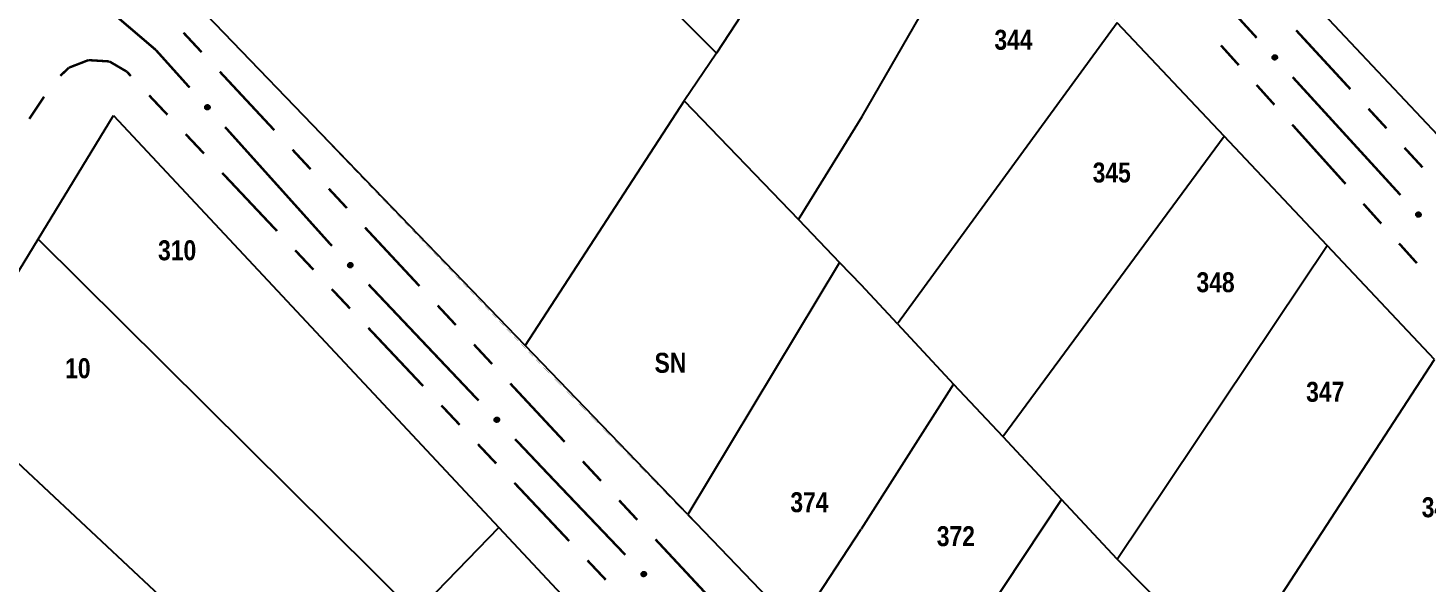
# Model space of a CAD drawing. Extents: x 201549 to 203722, y 4857623 to 4859778.
# Drawn here: x 202256 to 202361.1, y 4859171.8 to 4859213.5 of the extents above; entities that cross this region are included whole.
import ezdxf
from ezdxf.enums import TextEntityAlignment as Align

# ---------------------------------------------------------------- set-up
doc = ezdxf.new("R2010")
doc.units = 0
doc.header["$LTSCALE"] = 1.5
doc.header["$MEASUREMENT"] = 0
for name, color, linetype in [('CD-MALHA-LOTES', 40, 'CONTINUOUS'), ('RU-QUADRAS', 6, 'CONTINUOUS'), ('SV-EIXO-RUA-N-PAV', 6, 'CONTINUOUS'), ('SV-RUA-NAO-PAV-S-GUIA-C-GUIA', 7, 'CONTINUOUS'), ('Th_NmrPort', 1, 'CONTINUOUS')]:
    doc.layers.add(name, color=color, linetype=linetype)
doc.styles.get("Standard").update_dxf_attribs({"font": 'swisscbo.ttf'})

msp = doc.modelspace()

# ---------------------------------------------------------------- linework, layer by layer
at = {"layer": 'CD-MALHA-LOTES', "linetype": 'Continuous'}
for p, q in [((202307.7, 4859211.63), (202279.16, 4859240.23)), ((202334.25, 4859234.84), (202363.08, 4859204.2)), ((202318.64, 4859206.88), (202328.42, 4859223.86)), ((202314.77, 4859222.44), (202307.7, 4859211.63)), ((202293.33, 4859189.67), (202265.91, 4859218.13)), ((202337.81, 4859213.9), (202321.31, 4859191.29)), ((202345.83, 4859205.4), (202337.81, 4859213.9)), ((202307.7, 4859211.63), (202305.26, 4859208.06)), ((202305.26, 4859208.06), (202293.33, 4859189.67)), ((202305.26, 4859208.06), (202313.85, 4859199.14)), ((202256.74, 4859197.67), (202262.39, 4859206.94)), ((202262.39, 4859206.94), (202291.35, 4859176)), ((202313.85, 4859199.14), (202318.64, 4859206.88)), ((202329.2, 4859182.83), (202345.83, 4859205.4)), ((202353.58, 4859197.18), (202345.83, 4859205.4)), ((202313.85, 4859199.14), (202316.95, 4859195.91)), ((202249.65, 4859186.05), (202256.74, 4859197.67)), ((202256.74, 4859197.67), (202285.09, 4859169.55)), ((202337.79, 4859173.63), (202353.58, 4859197.18)), ((202361.65, 4859188.62), (202353.58, 4859197.18)), ((202316.95, 4859195.91), (202305.55, 4859176.99)), ((202316.95, 4859195.91), (202318.56, 4859194.24)), ((202321.31, 4859191.29), (202318.56, 4859194.24)), ((202321.31, 4859191.29), (202325.51, 4859186.78)), ((202305.55, 4859176.99), (202293.33, 4859189.67)), ((202346.29, 4859165.06), (202361.65, 4859188.62)), ((202325.51, 4859186.78), (202318.56, 4859175.89)), ((202325.51, 4859186.78), (202329.2, 4859182.83)), ((202249.65, 4859186.05), (202276.63, 4859160.83)), ((202329.2, 4859182.83), (202333.61, 4859178.1)), ((202333.61, 4859178.1), (202321.8, 4859160.31)), ((202337.79, 4859173.63), (202333.61, 4859178.1)), ((202305.55, 4859176.99), (202313.72, 4859168.5)), ((202291.35, 4859176), (202285.09, 4859169.55)), ((202291.35, 4859176), (202305.5, 4859160.89)), ((202313.72, 4859168.5), (202318.56, 4859175.89)), ((202342.25, 4859169.13), (202337.79, 4859173.63))]:
    msp.add_line(p, q, dxfattribs=at)
at = {"layer": 'RU-QUADRAS', "linetype": 'Continuous'}
for points in [[(202334.2, 4859336.31, 0.01, 0.01, 0), (202359.63, 4859380.78, 0.01, 0.01, 0), (202431.07, 4859305.95, 0.01, 0.01, 0), (202473.24, 4859258.37, 0.01, 0.01, 0), (202504.96, 4859225.34, 0.01, 0.01, 0), (202609.09, 4859113.89, 0.01, 0.01, 0), (202649.91, 4859068.53, 0.01, 0.01, 0), (202690.97, 4859026.08, 0.01, 0.01, 0), (202707.86, 4859007.86, 0.01, 0.01, 0), (202732.76, 4858982.37, 0.01, 0.01, 0), (202786.51, 4858923.72, 0.01, 0.01, 0), (202817.55, 4858891.17, 0.01, 0.01, 0), (202785.28, 4858854.63, 0.01, 0.01, 0), (202645.57, 4859005.19, 0.01, 0.01, 0), (202637.52, 4859012.98, 0.01, 0.01, 0), (202489.97, 4859168.83, 0.01, 0.01, 0), (202473.82, 4859188.57, 0.01, 0.01, 0.0163932161), (202447.13, 4859214.72, 0.01, 0.01, -0.0030039758)], [(202296.66, 4859272.06, 0.01, 0.01, 0), (202301.08, 4859280.82, 0.01, 0.01, 0), (202327.6, 4859326.37, 0.01, 0.01, 0), (202458, 4859190.14, 0.01, 0.01, 0), (202492.25, 4859148.12, 0.01, 0.01, 0), (202461.35, 4859098.41, 0.01, 0.01, 0), (202440.06, 4859120.37, 0.01, 0.01, 0), (202413.97, 4859149.89, 0.01, 0.01, 0), (202334.25, 4859234.84, 0.01, 0.01, 0), (202328.48, 4859239.81, 0.01, 0.01, 0), (202318.59, 4859250.54, 0.01, 0.01, 0)], [(202265.91, 4859218.13, 0.01, 0.01, 0), (202292.39, 4859262.27, 0.01, 0.01, 0), (202369.63, 4859180.15, 0.01, 0.01, 0), (202385.56, 4859161.94, 0.01, 0.01, 0.0060006504), (202456.87, 4859087.81, 0.01, 0.01, 0), (202430.97, 4859042.65, 0.01, 0.01, 0), (202353.28, 4859128.37, 0.01, 0.01, -0.0065186027)], [(202235.76, 4859163.26, 0.01, 0.01, 0), (202262.39, 4859206.94, 0.01, 0.01, 0.0046157096), (202425.84, 4859034.45, 0.01, 0.01, 0), (202399.09, 4858988.36, 0.01, 0.01, -0.0031617003), (202288.74, 4859106.89, 0.01, 0.01, 0)]]:
    msp.add_lwpolyline(points, format="xyseb", close=True, dxfattribs=at)
at = {"layer": 'SV-EIXO-RUA-N-PAV', "const_width": 0.18}
for points in [[(202340.184478, 4859221.637936), (202348.283388, 4859212.783127)], [(202259.334722, 4859217.198478), (202265.421394, 4859212.006905)], [(202259.334722, 4859217.198478), (202265.421394, 4859212.006905)], [(202265.421394, 4859212.006905), (202265.577015, 4859211.87417)], [(202265.421394, 4859212.006905), (202265.577015, 4859211.87417)], [(202265.577015, 4859211.87417), (202268.114069, 4859209.05125)], [(202265.577015, 4859211.87417), (202268.114069, 4859209.05125)], [(202350.983025, 4859209.831524), (202359.081936, 4859200.976715)], [(202270.787847, 4859206.076202), (202278.140735, 4859197.894819)], [(202270.787847, 4859206.076202), (202278.140735, 4859197.894819)], [(202278.140735, 4859197.894819), (202278.612389, 4859197.370021)], [(202278.140735, 4859197.894819), (202278.612389, 4859197.370021)], [(202278.612389, 4859197.370021), (202278.814923, 4859197.156358)], [(202278.612389, 4859197.370021), (202278.814923, 4859197.156358)], [(202281.566741, 4859194.253342), (202289.822192, 4859185.544294)], [(202281.566741, 4859194.253342), (202289.822192, 4859185.544294)], [(202292.57401, 4859182.641278), (202294.637873, 4859180.464016)], [(202292.57401, 4859182.641278), (202294.637873, 4859180.464016)], [(202294.637873, 4859180.464016), (202295.3197, 4859179.744726)], [(202294.637873, 4859180.464016), (202295.3197, 4859179.744726)], [(202295.3197, 4859179.744726), (202300.849655, 4859173.951439)], [(202295.3197, 4859179.744726), (202300.849655, 4859173.951439)]]:
    msp.add_lwpolyline(points, dxfattribs=at)
at = {"layer": 'SV-EIXO-RUA-N-PAV'}
for points in [[(202349.617464, 4859211.487642), (202349.66635, 4859211.486156), (202349.708061, 4859211.474882), (202349.740144, 4859211.455467), (202349.764021, 4859211.430917), (202349.785619, 4859211.40305), (202349.801196, 4859211.37015), (202349.810397, 4859211.329805), (202349.80925, 4859211.280756), (202349.794893, 4859211.238786), (202349.777541, 4859211.206314), (202349.753376, 4859211.179942), (202349.725953, 4859211.159414), (202349.691243, 4859211.144363), (202349.650267, 4859211.135439), (202349.600973, 4859211.137785), (202349.560157, 4859211.149118), (202349.529618, 4859211.168713), (202349.50326, 4859211.193175), (202349.48155, 4859211.221889), (202349.466446, 4859211.254272), (202349.457534, 4859211.295546), (202349.460495, 4859211.344167), (202349.471333, 4859211.385006), (202349.490494, 4859211.415812), (202349.515161, 4859211.44122), (202349.542848, 4859211.463223), (202349.575268, 4859211.480258), (202349.617464, 4859211.487642)], [(202269.436789, 4859207.744173), (202269.48566, 4859207.74226), (202269.527271, 4859207.730623), (202269.559183, 4859207.710928), (202269.582845, 4859207.686171), (202269.6042, 4859207.658117), (202269.619489, 4859207.625082), (202269.628337, 4859207.584659), (202269.626763, 4859207.535621), (202269.61204, 4859207.493778), (202269.594405, 4859207.461458), (202269.570011, 4859207.435299), (202269.54241, 4859207.415011), (202269.50757, 4859207.400264), (202269.466517, 4859207.391697), (202269.417246, 4859207.394473), (202269.37653, 4859207.406162), (202269.346163, 4859207.426022), (202269.32002, 4859207.450714), (202269.298562, 4859207.479616), (202269.28374, 4859207.51213), (202269.275189, 4859207.553479), (202269.278574, 4859207.602074), (202269.289768, 4859207.642816), (202269.309197, 4859207.673454), (202269.334085, 4859207.698645), (202269.361963, 4859207.720406), (202269.39453, 4859207.737158), (202269.436789, 4859207.744173)], [(202269.436789, 4859207.744173), (202269.48566, 4859207.74226), (202269.527271, 4859207.730623), (202269.559183, 4859207.710928), (202269.582845, 4859207.686171), (202269.6042, 4859207.658117), (202269.619489, 4859207.625082), (202269.628337, 4859207.584659), (202269.626763, 4859207.535621), (202269.61204, 4859207.493778), (202269.594405, 4859207.461458), (202269.570011, 4859207.435299), (202269.54241, 4859207.415011), (202269.50757, 4859207.400264), (202269.466517, 4859207.391697), (202269.417246, 4859207.394473), (202269.37653, 4859207.406162), (202269.346163, 4859207.426022), (202269.32002, 4859207.450714), (202269.298562, 4859207.479616), (202269.28374, 4859207.51213), (202269.275189, 4859207.553479), (202269.278574, 4859207.602074), (202269.289768, 4859207.642816), (202269.309197, 4859207.673454), (202269.334085, 4859207.698645), (202269.361963, 4859207.720406), (202269.39453, 4859207.737158), (202269.436789, 4859207.744173)], [(202360.416012, 4859199.68123), (202360.464897, 4859199.679744), (202360.506609, 4859199.66847), (202360.538691, 4859199.649054), (202360.562568, 4859199.624505), (202360.584167, 4859199.596638), (202360.599744, 4859199.563738), (202360.608945, 4859199.523393), (202360.607798, 4859199.474344), (202360.593441, 4859199.432374), (202360.576089, 4859199.399901), (202360.551923, 4859199.37353), (202360.524501, 4859199.353002), (202360.489791, 4859199.337951), (202360.448814, 4859199.329027), (202360.399521, 4859199.331373), (202360.358704, 4859199.342706), (202360.328165, 4859199.362301), (202360.301807, 4859199.386763), (202360.280098, 4859199.415477), (202360.264993, 4859199.44786), (202360.256082, 4859199.489133), (202360.259042, 4859199.537755), (202360.269881, 4859199.578594), (202360.289041, 4859199.6094), (202360.313709, 4859199.634808), (202360.341396, 4859199.656811), (202360.373815, 4859199.673846), (202360.416012, 4859199.68123)], [(202280.171878, 4859195.884857), (202280.220782, 4859195.884243), (202280.262688, 4859195.873715), (202280.295112, 4859195.854874), (202280.319422, 4859195.830754), (202280.341514, 4859195.803276), (202280.357675, 4859195.770659), (202280.367593, 4859195.730485), (202280.367321, 4859195.681423), (202280.353715, 4859195.639203), (202280.336944, 4859195.606427), (202280.313252, 4859195.579629), (202280.2862, 4859195.558615), (202280.251764, 4859195.542948), (202280.210953, 4859195.533295), (202280.161626, 4859195.534762), (202280.120614, 4859195.545366), (202280.08973, 4859195.564413), (202280.06294, 4859195.588402), (202280.040722, 4859195.616724), (202280.025043, 4859195.648833), (202280.015397, 4859195.689941), (202280.017491, 4859195.738608), (202280.027599, 4859195.779633), (202280.046208, 4859195.810776), (202280.070419, 4859195.836619), (202280.097709, 4859195.859112), (202280.12982, 4859195.876723), (202280.171878, 4859195.884857)], [(202280.171878, 4859195.884857), (202280.220782, 4859195.884243), (202280.262688, 4859195.873715), (202280.295112, 4859195.854874), (202280.319422, 4859195.830754), (202280.341514, 4859195.803276), (202280.357675, 4859195.770659), (202280.367593, 4859195.730485), (202280.367321, 4859195.681423), (202280.353715, 4859195.639203), (202280.336944, 4859195.606427), (202280.313252, 4859195.579629), (202280.2862, 4859195.558615), (202280.251764, 4859195.542948), (202280.210953, 4859195.533295), (202280.161626, 4859195.534762), (202280.120614, 4859195.545366), (202280.08973, 4859195.564413), (202280.06294, 4859195.588402), (202280.040722, 4859195.616724), (202280.025043, 4859195.648833), (202280.015397, 4859195.689941), (202280.017491, 4859195.738608), (202280.027599, 4859195.779633), (202280.046208, 4859195.810776), (202280.070419, 4859195.836619), (202280.097709, 4859195.859112), (202280.12982, 4859195.876723), (202280.171878, 4859195.884857)], [(202291.179147, 4859184.272793), (202291.228051, 4859184.272179), (202291.269957, 4859184.261651), (202291.302381, 4859184.24281), (202291.326691, 4859184.21869), (202291.348783, 4859184.191212), (202291.364944, 4859184.158595), (202291.374862, 4859184.118421), (202291.37459, 4859184.069358), (202291.360984, 4859184.027139), (202291.344213, 4859183.994363), (202291.320521, 4859183.967565), (202291.293469, 4859183.946551), (202291.259033, 4859183.930884), (202291.218222, 4859183.921231), (202291.168895, 4859183.922698), (202291.127882, 4859183.933302), (202291.096999, 4859183.952349), (202291.070209, 4859183.976338), (202291.047991, 4859184.00466), (202291.032312, 4859184.036769), (202291.022666, 4859184.077877), (202291.02476, 4859184.126544), (202291.034868, 4859184.167569), (202291.053477, 4859184.198712), (202291.077688, 4859184.224555), (202291.104978, 4859184.247048), (202291.137089, 4859184.264659), (202291.179147, 4859184.272793)], [(202291.179147, 4859184.272793), (202291.228051, 4859184.272179), (202291.269957, 4859184.261651), (202291.302381, 4859184.24281), (202291.326691, 4859184.21869), (202291.348783, 4859184.191212), (202291.364944, 4859184.158595), (202291.374862, 4859184.118421), (202291.37459, 4859184.069358), (202291.360984, 4859184.027139), (202291.344213, 4859183.994363), (202291.320521, 4859183.967565), (202291.293469, 4859183.946551), (202291.259033, 4859183.930884), (202291.218222, 4859183.921231), (202291.168895, 4859183.922698), (202291.127882, 4859183.933302), (202291.096999, 4859183.952349), (202291.070209, 4859183.976338), (202291.047991, 4859184.00466), (202291.032312, 4859184.036769), (202291.022666, 4859184.077877), (202291.02476, 4859184.126544), (202291.034868, 4859184.167569), (202291.053477, 4859184.198712), (202291.077688, 4859184.224555), (202291.104978, 4859184.247048), (202291.137089, 4859184.264659), (202291.179147, 4859184.272793)], [(202302.211026, 4859172.684668), (202302.259933, 4859172.684224), (202302.301874, 4859172.673842), (202302.334364, 4859172.655114), (202302.358758, 4859172.631078), (202302.380945, 4859172.603678), (202302.39722, 4859172.571117), (202302.407278, 4859172.530978), (202302.407177, 4859172.481915), (202302.393717, 4859172.439648), (202302.37706, 4859172.406814), (202302.353462, 4859172.379934), (202302.326483, 4859172.358826), (202302.292102, 4859172.343039), (202302.251325, 4859172.333244), (202302.201992, 4859172.33454), (202302.160944, 4859172.345), (202302.129994, 4859172.36394), (202302.103121, 4859172.387835), (202302.080805, 4859172.41608), (202302.065014, 4859172.448134), (202302.055225, 4859172.489208), (202302.057149, 4859172.537882), (202302.067115, 4859172.578943), (202302.085615, 4859172.61015), (202302.109736, 4859172.636077), (202302.136947, 4859172.658665), (202302.168997, 4859172.676387), (202302.211026, 4859172.684668)], [(202302.211026, 4859172.684668), (202302.259933, 4859172.684224), (202302.301874, 4859172.673842), (202302.334364, 4859172.655114), (202302.358758, 4859172.631078), (202302.380945, 4859172.603678), (202302.39722, 4859172.571117), (202302.407278, 4859172.530978), (202302.407177, 4859172.481915), (202302.393717, 4859172.439648), (202302.37706, 4859172.406814), (202302.353462, 4859172.379934), (202302.326483, 4859172.358826), (202302.292102, 4859172.343039), (202302.251325, 4859172.333244), (202302.201992, 4859172.33454), (202302.160944, 4859172.345), (202302.129994, 4859172.36394), (202302.103121, 4859172.387835), (202302.080805, 4859172.41608), (202302.065014, 4859172.448134), (202302.055225, 4859172.489208), (202302.057149, 4859172.537882), (202302.067115, 4859172.578943), (202302.085615, 4859172.61015), (202302.109736, 4859172.636077), (202302.136947, 4859172.658665), (202302.168997, 4859172.676387), (202302.211026, 4859172.684668)]]:
    msp.add_lwpolyline(points, close=True, dxfattribs=at)
for points in [[(202349.460495, 4859211.344167), (202349.691243, 4859211.144363)], [(202349.462735, 4859211.318056), (202349.668323, 4859211.141802)], [(202349.466639, 4859211.362309), (202349.704632, 4859211.154671)], [(202349.471333, 4859211.385006), (202349.725953, 4859211.159414)], [(202349.482688, 4859211.397329), (202349.737257, 4859211.171567)], [(202349.490494, 4859211.415812), (202349.753376, 4859211.179942)], [(202349.504262, 4859211.426308), (202349.762344, 4859211.192662)], [(202349.515161, 4859211.44122), (202349.777541, 4859211.206314)], [(202349.532369, 4859211.450166), (202349.784176, 4859211.227424)], [(202349.542848, 4859211.463223), (202349.794893, 4859211.238786)], [(202349.562146, 4859211.468155), (202349.799303, 4859211.263451)], [(202349.575268, 4859211.480258), (202349.80925, 4859211.280756)], [(202349.595606, 4859211.482116), (202349.806057, 4859211.306612)], [(202349.617464, 4859211.487642), (202349.810397, 4859211.329805)], [(202349.644059, 4859211.485751), (202349.800495, 4859211.355151)], [(202349.66635, 4859211.486156), (202349.801196, 4859211.37015)], [(202349.690155, 4859211.479832), (202349.786705, 4859211.392467)], [(202349.708061, 4859211.474882), (202349.785619, 4859211.40305)], [(202349.457534, 4859211.295546), (202349.650267, 4859211.135439)], [(202349.466446, 4859211.254272), (202349.600973, 4859211.137785)], [(202349.467462, 4859211.272451), (202349.620042, 4859211.142023)], [(202349.477396, 4859211.235307), (202349.575874, 4859211.147856)], [(202349.48155, 4859211.221889), (202349.560157, 4859211.149118)], [(202269.275189, 4859207.553479), (202269.466517, 4859207.391697)], [(202269.275189, 4859207.553479), (202269.466517, 4859207.391697)], [(202269.278574, 4859207.602074), (202269.50757, 4859207.400264)], [(202269.278574, 4859207.602074), (202269.50757, 4859207.400264)], [(202269.280586, 4859207.575943), (202269.484628, 4859207.397902)], [(202269.280586, 4859207.575943), (202269.484628, 4859207.397902)], [(202269.28374, 4859207.51213), (202269.417246, 4859207.394473)], [(202269.28374, 4859207.51213), (202269.417246, 4859207.394473)], [(202269.284877, 4859207.620161), (202269.521048, 4859207.410454)], [(202269.284877, 4859207.620161), (202269.521048, 4859207.410454)], [(202269.284915, 4859207.530299), (202269.436351, 4859207.398545)], [(202269.284915, 4859207.530299), (202269.436351, 4859207.398545)], [(202269.289768, 4859207.642816), (202269.54241, 4859207.415011)], [(202269.289768, 4859207.642816), (202269.54241, 4859207.415011)], [(202269.294524, 4859207.49307), (202269.392236, 4859207.404763)], [(202269.294524, 4859207.49307), (202269.392236, 4859207.404763)], [(202269.298562, 4859207.479616), (202269.37653, 4859207.406162)], [(202269.298562, 4859207.479616), (202269.37653, 4859207.406162)], [(202269.30123, 4859207.65504), (202269.55382, 4859207.427064)], [(202269.30123, 4859207.65504), (202269.55382, 4859207.427064)], [(202269.309197, 4859207.673454), (202269.570011, 4859207.435299)], [(202269.309197, 4859207.673454), (202269.570011, 4859207.435299)], [(202269.323057, 4859207.683829), (202269.579089, 4859207.44794)], [(202269.323057, 4859207.683829), (202269.579089, 4859207.44794)], [(202269.334085, 4859207.698645), (202269.594405, 4859207.461458)], [(202269.334085, 4859207.698645), (202269.594405, 4859207.461458)], [(202269.351371, 4859207.707441), (202269.601224, 4859207.48251)], [(202269.351371, 4859207.707441), (202269.601224, 4859207.48251)], [(202269.361963, 4859207.720406), (202269.61204, 4859207.493778)], [(202269.361963, 4859207.720406), (202269.61204, 4859207.493778)], [(202269.381303, 4859207.725169), (202269.616665, 4859207.518403)], [(202269.381303, 4859207.725169), (202269.616665, 4859207.518403)], [(202269.39453, 4859207.737158), (202269.626763, 4859207.535621)], [(202269.39453, 4859207.737158), (202269.626763, 4859207.535621)], [(202269.414884, 4859207.738838), (202269.623795, 4859207.561504)], [(202269.414884, 4859207.738838), (202269.623795, 4859207.561504)], [(202269.436789, 4859207.744173), (202269.628337, 4859207.584659)], [(202269.436789, 4859207.744173), (202269.628337, 4859207.584659)], [(202269.463367, 4859207.74205), (202269.618657, 4859207.610089)], [(202269.463367, 4859207.74205), (202269.618657, 4859207.610089)], [(202269.48566, 4859207.74226), (202269.619489, 4859207.625082)], [(202269.48566, 4859207.74226), (202269.619489, 4859207.625082)], [(202269.509409, 4859207.735729), (202269.605193, 4859207.647524)], [(202269.509409, 4859207.735729), (202269.605193, 4859207.647524)], [(202269.527271, 4859207.730623), (202269.6042, 4859207.658117)], [(202269.527271, 4859207.730623), (202269.6042, 4859207.658117)], [(202360.256082, 4859199.489133), (202360.448814, 4859199.329027)], [(202360.259042, 4859199.537755), (202360.489791, 4859199.337951)], [(202360.261282, 4859199.511643), (202360.466871, 4859199.33539)], [(202360.264993, 4859199.44786), (202360.399521, 4859199.331373)], [(202360.265187, 4859199.555897), (202360.50318, 4859199.348258)], [(202360.26601, 4859199.466039), (202360.418589, 4859199.335611)], [(202360.269881, 4859199.578594), (202360.524501, 4859199.353002)], [(202360.275944, 4859199.428895), (202360.374422, 4859199.341444)], [(202360.280098, 4859199.415477), (202360.358704, 4859199.342706)], [(202360.281236, 4859199.590917), (202360.535805, 4859199.365154)], [(202360.289041, 4859199.6094), (202360.551923, 4859199.37353)], [(202360.30281, 4859199.619896), (202360.560891, 4859199.38625)], [(202360.313709, 4859199.634808), (202360.576089, 4859199.399901)], [(202360.330917, 4859199.643754), (202360.582723, 4859199.421012)], [(202360.341396, 4859199.656811), (202360.593441, 4859199.432374)], [(202360.360694, 4859199.661743), (202360.597851, 4859199.457038)], [(202360.373815, 4859199.673846), (202360.607798, 4859199.474344)], [(202360.394154, 4859199.675704), (202360.604605, 4859199.500199)], [(202360.416012, 4859199.68123), (202360.608945, 4859199.523393)], [(202360.442607, 4859199.679338), (202360.599042, 4859199.548738)], [(202360.464897, 4859199.679744), (202360.599744, 4859199.563738)], [(202360.488703, 4859199.67342), (202360.585253, 4859199.586054)], [(202360.506609, 4859199.66847), (202360.584167, 4859199.596638)], [(202280.015397, 4859195.689941), (202280.210953, 4859195.533295)], [(202280.015397, 4859195.689941), (202280.210953, 4859195.533295)], [(202280.017491, 4859195.738608), (202280.251764, 4859195.542948)], [(202280.017491, 4859195.738608), (202280.251764, 4859195.542948)], [(202280.020196, 4859195.71254), (202280.228893, 4859195.539979)], [(202280.020196, 4859195.71254), (202280.228893, 4859195.539979)], [(202280.023311, 4859195.756856), (202280.264967, 4859195.553493)], [(202280.023311, 4859195.756856), (202280.264967, 4859195.553493)], [(202280.025043, 4859195.648833), (202280.161626, 4859195.534762)], [(202280.025043, 4859195.648833), (202280.161626, 4859195.534762)], [(202280.025735, 4859195.667027), (202280.180615, 4859195.539339)], [(202280.025735, 4859195.667027), (202280.180615, 4859195.539339)], [(202280.027599, 4859195.779633), (202280.2862, 4859195.558615)], [(202280.027599, 4859195.779633), (202280.2862, 4859195.558615)], [(202280.03633, 4859195.630066), (202280.136351, 4859195.544384)], [(202280.03633, 4859195.630066), (202280.136351, 4859195.544384)], [(202280.038733, 4859195.792157), (202280.297286, 4859195.570967)], [(202280.038733, 4859195.792157), (202280.297286, 4859195.570967)], [(202280.040722, 4859195.616724), (202280.120614, 4859195.545366)], [(202280.040722, 4859195.616724), (202280.120614, 4859195.545366)], [(202280.046208, 4859195.810776), (202280.313252, 4859195.579629)], [(202280.046208, 4859195.810776), (202280.313252, 4859195.579629)], [(202280.059788, 4859195.821515), (202280.321992, 4859195.592507)], [(202280.059788, 4859195.821515), (202280.321992, 4859195.592507)], [(202280.070419, 4859195.836619), (202280.336944, 4859195.606427)], [(202280.070419, 4859195.836619), (202280.336944, 4859195.606427)], [(202280.087465, 4859195.845871), (202280.343201, 4859195.627652)], [(202280.087465, 4859195.845871), (202280.343201, 4859195.627652)], [(202280.097709, 4859195.859112), (202280.353715, 4859195.639203)], [(202280.097709, 4859195.859112), (202280.353715, 4859195.639203)], [(202280.116916, 4859195.864387), (202280.357684, 4859195.663943)], [(202280.116916, 4859195.864387), (202280.357684, 4859195.663943)], [(202280.12982, 4859195.876723), (202280.367321, 4859195.681423)], [(202280.12982, 4859195.876723), (202280.367321, 4859195.681423)], [(202280.150122, 4859195.878943), (202280.363668, 4859195.707217)], [(202280.150122, 4859195.878943), (202280.363668, 4859195.707217)], [(202280.171878, 4859195.884857), (202280.367593, 4859195.730485)], [(202280.171878, 4859195.884857), (202280.367593, 4859195.730485)], [(202280.198503, 4859195.88344), (202280.357241, 4859195.755649)], [(202280.198503, 4859195.88344), (202280.357241, 4859195.755649)], [(202280.220782, 4859195.884243), (202280.357675, 4859195.770659)], [(202280.220782, 4859195.884243), (202280.357675, 4859195.770659)], [(202280.244697, 4859195.878344), (202280.342789, 4859195.792714)], [(202280.244697, 4859195.878344), (202280.342789, 4859195.792714)], [(202280.262688, 4859195.873715), (202280.341514, 4859195.803276)], [(202280.262688, 4859195.873715), (202280.341514, 4859195.803276)], [(202291.022666, 4859184.077877), (202291.218222, 4859183.921231)], [(202291.022666, 4859184.077877), (202291.218222, 4859183.921231)], [(202291.02476, 4859184.126544), (202291.259033, 4859183.930884)], [(202291.02476, 4859184.126544), (202291.259033, 4859183.930884)], [(202291.027465, 4859184.100476), (202291.236162, 4859183.927915)], [(202291.027465, 4859184.100476), (202291.236162, 4859183.927915)], [(202291.03058, 4859184.144792), (202291.272236, 4859183.941429)], [(202291.03058, 4859184.144792), (202291.272236, 4859183.941429)], [(202291.032312, 4859184.036769), (202291.168895, 4859183.922698)], [(202291.032312, 4859184.036769), (202291.168895, 4859183.922698)], [(202291.033004, 4859184.054963), (202291.187884, 4859183.927275)], [(202291.033004, 4859184.054963), (202291.187884, 4859183.927275)], [(202291.034868, 4859184.167569), (202291.293469, 4859183.946551)], [(202291.034868, 4859184.167569), (202291.293469, 4859183.946551)], [(202291.043599, 4859184.018002), (202291.14362, 4859183.93232)], [(202291.043599, 4859184.018002), (202291.14362, 4859183.93232)], [(202291.046002, 4859184.180093), (202291.304555, 4859183.958903)], [(202291.046002, 4859184.180093), (202291.304555, 4859183.958903)], [(202291.047991, 4859184.00466), (202291.127882, 4859183.933302)], [(202291.047991, 4859184.00466), (202291.127882, 4859183.933302)], [(202291.053477, 4859184.198712), (202291.320521, 4859183.967565)], [(202291.053477, 4859184.198712), (202291.320521, 4859183.967565)], [(202291.067056, 4859184.209451), (202291.329261, 4859183.980443)], [(202291.067056, 4859184.209451), (202291.329261, 4859183.980443)], [(202291.077688, 4859184.224555), (202291.344213, 4859183.994363)], [(202291.077688, 4859184.224555), (202291.344213, 4859183.994363)], [(202291.094733, 4859184.233807), (202291.35047, 4859184.015588)], [(202291.094733, 4859184.233807), (202291.35047, 4859184.015588)], [(202291.104978, 4859184.247048), (202291.360984, 4859184.027139)], [(202291.104978, 4859184.247048), (202291.360984, 4859184.027139)], [(202291.124185, 4859184.252323), (202291.364953, 4859184.051879)], [(202291.124185, 4859184.252323), (202291.364953, 4859184.051879)], [(202291.137089, 4859184.264659), (202291.37459, 4859184.069358)], [(202291.137089, 4859184.264659), (202291.37459, 4859184.069358)], [(202291.157391, 4859184.266879), (202291.370936, 4859184.095153)], [(202291.157391, 4859184.266879), (202291.370936, 4859184.095153)], [(202291.179147, 4859184.272793), (202291.374862, 4859184.118421)], [(202291.179147, 4859184.272793), (202291.374862, 4859184.118421)], [(202291.205772, 4859184.271376), (202291.36451, 4859184.143585)], [(202291.205772, 4859184.271376), (202291.36451, 4859184.143585)], [(202291.228051, 4859184.272179), (202291.364944, 4859184.158595)], [(202291.228051, 4859184.272179), (202291.364944, 4859184.158595)], [(202291.251965, 4859184.26628), (202291.350057, 4859184.18065)], [(202291.251965, 4859184.26628), (202291.350057, 4859184.18065)], [(202291.269957, 4859184.261651), (202291.348783, 4859184.191212)], [(202291.269957, 4859184.261651), (202291.348783, 4859184.191212)], [(202302.055225, 4859172.489208), (202302.251325, 4859172.333244)], [(202302.055225, 4859172.489208), (202302.251325, 4859172.333244)], [(202302.057149, 4859172.537882), (202302.292102, 4859172.343039)], [(202302.057149, 4859172.537882), (202302.292102, 4859172.343039)], [(202302.059945, 4859172.511824), (202302.269241, 4859172.33999)], [(202302.059945, 4859172.511824), (202302.269241, 4859172.33999)], [(202302.062906, 4859172.556151), (202302.305268, 4859172.353629)], [(202302.062906, 4859172.556151), (202302.305268, 4859172.353629)], [(202302.065014, 4859172.448134), (202302.201992, 4859172.33454)], [(202302.065014, 4859172.448134), (202302.201992, 4859172.33454)], [(202302.065643, 4859172.466331), (202302.220966, 4859172.339183)], [(202302.065643, 4859172.466331), (202302.220966, 4859172.339183)], [(202302.067115, 4859172.578943), (202302.326483, 4859172.358826)], [(202302.067115, 4859172.578943), (202302.326483, 4859172.358826)], [(202302.076366, 4859172.429407), (202302.176684, 4859172.344073)], [(202302.076366, 4859172.429407), (202302.176684, 4859172.344073)], [(202302.078205, 4859172.591505), (202302.337526, 4859172.371217)], [(202302.078205, 4859172.591505), (202302.337526, 4859172.371217)], [(202302.085615, 4859172.61015), (202302.353462, 4859172.379934)], [(202302.085615, 4859172.61015), (202302.353462, 4859172.379934)], [(202302.099157, 4859172.620936), (202302.362157, 4859172.392842)], [(202302.099157, 4859172.620936), (202302.362157, 4859172.392842)], [(202302.109736, 4859172.636077), (202302.37706, 4859172.406814)], [(202302.109736, 4859172.636077), (202302.37706, 4859172.406814)], [(202302.126749, 4859172.645388), (202302.383244, 4859172.428061)], [(202302.126749, 4859172.645388), (202302.383244, 4859172.428061)], [(202302.136947, 4859172.658665), (202302.393717, 4859172.439648)], [(202302.136947, 4859172.658665), (202302.393717, 4859172.439648)], [(202302.156136, 4859172.664007), (202302.397601, 4859172.464402)], [(202302.156136, 4859172.664007), (202302.397601, 4859172.464402)], [(202302.168997, 4859172.676387), (202302.407177, 4859172.481915)], [(202302.168997, 4859172.676387), (202302.407177, 4859172.481915)], [(202302.189291, 4859172.678678), (202302.403433, 4859172.507697)], [(202302.189291, 4859172.678678), (202302.403433, 4859172.507697)], [(202302.211026, 4859172.684668), (202302.407278, 4859172.530978)], [(202302.211026, 4859172.684668), (202302.407278, 4859172.530978)], [(202302.237656, 4859172.683344), (202302.396838, 4859172.556106)], [(202302.237656, 4859172.683344), (202302.396838, 4859172.556106)], [(202302.259933, 4859172.684224), (202302.39722, 4859172.571117)], [(202302.259933, 4859172.684224), (202302.39722, 4859172.571117)], [(202302.283867, 4859172.678409), (202302.382257, 4859172.59312)], [(202302.283867, 4859172.678409), (202302.382257, 4859172.59312)], [(202302.301874, 4859172.673842), (202302.380945, 4859172.603678)], [(202302.301874, 4859172.673842), (202302.380945, 4859172.603678)], [(202302.080805, 4859172.41608), (202302.160944, 4859172.345)], [(202302.080805, 4859172.41608), (202302.160944, 4859172.345)]]:
    msp.add_lwpolyline(points, dxfattribs=at)
at = {"layer": 'SV-RUA-NAO-PAV-S-GUIA-C-GUIA', "const_width": 0.18}
for points in [[(202351.249716, 4859213.341791), (202355.31833, 4859208.931987)], [(202269.026919, 4859211.699701), (202267.663495, 4859213.162942)], [(202269.026919, 4859211.699701), (202267.663495, 4859213.162942)], [(202345.598966, 4859212.213703), (202346.936573, 4859210.726825)], [(202259.052176, 4859210.540375), (202258.408211, 4859209.930578)], [(202259.052176, 4859210.540375), (202258.408211, 4859209.930578)], [(202259.157687, 4859210.581183), (202259.052176, 4859210.540375)], [(202259.157687, 4859210.581183), (202259.052176, 4859210.540375)], [(202260.520159, 4859211.108137), (202259.157687, 4859210.581183)], [(202260.520159, 4859211.108137), (202259.157687, 4859210.581183)], [(202261.058289, 4859211.074599), (202260.520159, 4859211.108137)], [(202261.058289, 4859211.074599), (202260.520159, 4859211.108137)], [(202262.08976, 4859211.01031), (202261.058289, 4859211.074599)], [(202262.08976, 4859211.01031), (202261.058289, 4859211.074599)], [(202262.923787, 4859210.521869), (202262.08976, 4859211.01031)], [(202262.923787, 4859210.521869), (202262.08976, 4859211.01031)], [(202263.395059, 4859210.245872), (202262.923787, 4859210.521869)], [(202263.395059, 4859210.245872), (202262.923787, 4859210.521869)], [(202263.70641, 4859209.915649), (202263.395059, 4859210.245872)], [(202263.70641, 4859209.915649), (202263.395059, 4859210.245872)], [(202274.480614, 4859205.846735), (202270.390343, 4859210.236459)], [(202274.480614, 4859205.846735), (202270.390343, 4859210.236459)], [(202348.274181, 4859209.239948), (202349.611789, 4859207.75307)], [(202257.187022, 4859208.360209), (202256.076873, 4859206.696608)], [(202257.187022, 4859208.360209), (202256.076873, 4859206.696608)], [(202266.450447, 4859207.005278), (202265.078429, 4859208.460463)], [(202266.450447, 4859207.005278), (202265.078429, 4859208.460463)], [(202356.674535, 4859207.462052), (202358.03074, 4859205.992117)], [(202350.949396, 4859206.266192), (202354.962219, 4859201.805558)], [(202269.194485, 4859204.094907), (202267.822466, 4859205.550093)], [(202269.194485, 4859204.094907), (202267.822466, 4859205.550093)], [(202277.207461, 4859202.920252), (202275.844037, 4859204.383493)], [(202277.207461, 4859202.920252), (202275.844037, 4859204.383493)], [(202359.386944, 4859204.522182), (202360.743149, 4859203.052247)], [(202274.68256, 4859198.274166), (202270.566504, 4859202.639722)], [(202274.68256, 4859198.274166), (202270.566504, 4859202.639722)], [(202279.934309, 4859199.993769), (202278.570885, 4859201.45701)], [(202279.934309, 4859199.993769), (202278.570885, 4859201.45701)], [(202356.299827, 4859200.318681), (202357.637435, 4859198.831803)], [(202285.388004, 4859194.140803), (202281.297732, 4859198.530527)], [(202285.388004, 4859194.140803), (202281.297732, 4859198.530527)], [(202277.426598, 4859195.363795), (202276.054579, 4859196.818981)], [(202277.426598, 4859195.363795), (202276.054579, 4859196.818981)], [(202358.975043, 4859197.344925), (202360.31265, 4859195.858047)], [(202280.170636, 4859192.453425), (202278.798617, 4859193.90861)], [(202280.170636, 4859192.453425), (202278.798617, 4859193.90861)], [(202288.114851, 4859191.21432), (202286.751427, 4859192.677561)], [(202288.114851, 4859191.21432), (202286.751427, 4859192.677561)], [(202285.658711, 4859186.632683), (202281.542655, 4859190.998239)], [(202285.658711, 4859186.632683), (202281.542655, 4859190.998239)], [(202290.841699, 4859188.287837), (202289.478275, 4859189.751078)], [(202290.841699, 4859188.287837), (202289.478275, 4859189.751078)], [(202296.295394, 4859182.434871), (202292.205122, 4859186.824595)], [(202296.295394, 4859182.434871), (202292.205122, 4859186.824595)], [(202288.402749, 4859183.722313), (202287.03073, 4859185.177498)], [(202288.402749, 4859183.722313), (202287.03073, 4859185.177498)], [(202291.146786, 4859180.811942), (202289.774768, 4859182.267127)], [(202291.146786, 4859180.811942), (202289.774768, 4859182.267127)], [(202299.022241, 4859179.508388), (202297.658817, 4859180.971629)], [(202299.022241, 4859179.508388), (202297.658817, 4859180.971629)], [(202296.634862, 4859174.991201), (202292.518805, 4859179.356757)], [(202296.634862, 4859174.991201), (202292.518805, 4859179.356757)], [(202301.749089, 4859176.581905), (202300.385665, 4859178.045146)], [(202301.749089, 4859176.581905), (202300.385665, 4859178.045146)], [(202307.202784, 4859170.728939), (202303.112512, 4859175.118663)], [(202307.202784, 4859170.728939), (202303.112512, 4859175.118663)], [(202299.378899, 4859172.08083), (202298.00688, 4859173.536015)], [(202299.378899, 4859172.08083), (202298.00688, 4859173.536015)]]:
    msp.add_lwpolyline(points, dxfattribs=at)

# ---------------------------------------------------------------- texts
at = {"layer": 'Th_NmrPort', "color": 1}
for s, p in [('344', (202328.578554, 4859212.637271)), ('345', (202335.958554, 4859202.667271)), ('310', (202265.748554, 4859196.827271)), ('348', (202343.758554, 4859194.427271)), ('10', (202258.768554, 4859187.967271)), ('SN', (202303.048554, 4859188.377271)), ('347', (202351.998554, 4859186.197271)), ('374', (202313.248554, 4859177.907271)), ('348', (202360.678554, 4859177.527271)), ('372', (202324.248554, 4859175.357271))]:
    msp.add_text(s, height=1.5, dxfattribs=at).set_placement(p, align=Align.MIDDLE_LEFT)

doc.saveas('drawing.dxf')
